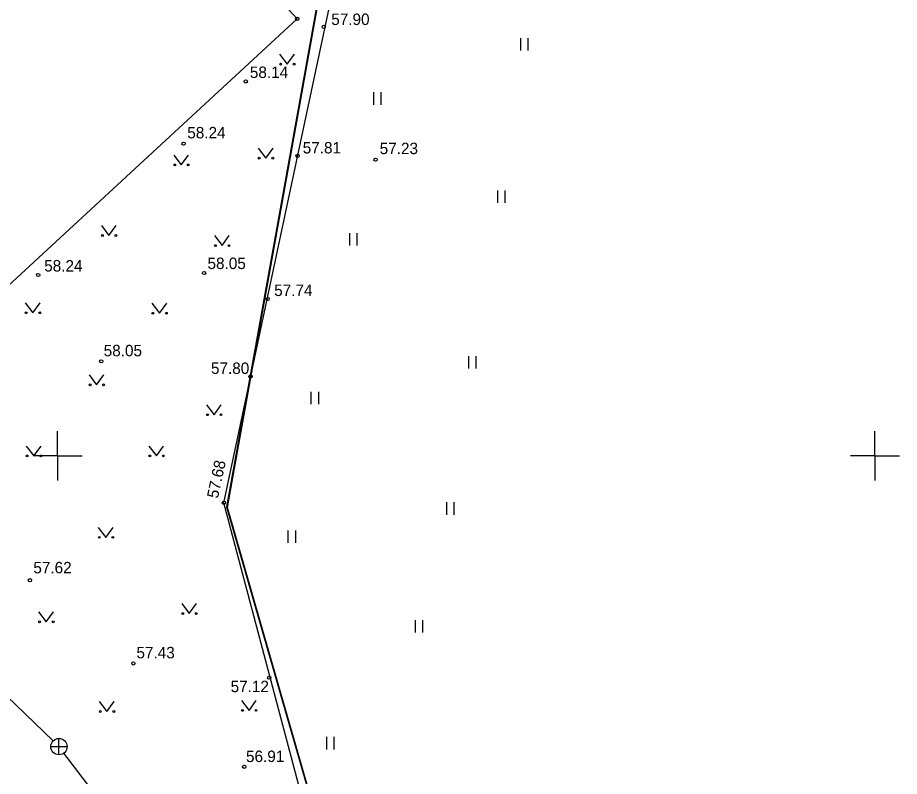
# Model space of a CAD drawing. Extents: x 639935 to 640355, y 6456229 to 6456709.
# Drawn here: x 640197.6 to 640251.5, y 6456430.4 to 6456476.8 of the extents above; entities that cross this region are included whole.
import ezdxf

# ---------------------------------------------------------------- set-up
doc = ezdxf.new("R2010")
doc.units = 0
for name, color, linetype in [('AED', 7, 'Continuous'), ('HALJASTUS', 7, 'Continuous'), ('HOONE', 7, 'Continuous'), ('KKAEV', 7, 'Continuous'), ('KORGUS', 7, 'Continuous'), ('KTRASS', 7, 'Continuous'), ('PIIR', 7, 'Continuous'), ('VORK', 7, 'Continuous')]:
    doc.layers.add(name, color=color, linetype=linetype)

msp = doc.modelspace()

# ---------------------------------------------------------------- linework, layer by layer
at = {"layer": 'AED'}
msp.add_lwpolyline([(640221.931, 6456402.805), (640210.173, 6456447.131), (640221.638, 6456500.943), (640214.144, 6456508.707), (640200.351, 6456511.059)], dxfattribs=at)
at = {"layer": 'HALJASTUS'}
for p, q in [((640228.319, 6456475.549), (640228.319, 6456474.788)), ((640228.774, 6456475.549), (640228.774, 6456474.788)), ((640213.583, 6456474.559), (640214.046, 6456473.952)), ((640214.046, 6456473.952), (640214.492, 6456474.559)), ((640219.324, 6456472.232), (640219.324, 6456471.471)), ((640219.779, 6456472.232), (640219.779, 6456471.471)), ((640207.101, 6456468.397), (640207.564, 6456467.79)), ((640207.564, 6456467.79), (640208.01, 6456468.397)), ((640212.276, 6456468.81), (640212.739, 6456468.204)), ((640212.739, 6456468.204), (640213.185, 6456468.81)), ((640226.915, 6456466.235), (640226.915, 6456465.474)), ((640227.37, 6456466.235), (640227.37, 6456465.474)), ((640202.676, 6456464.084), (640203.139, 6456463.478)), ((640203.139, 6456463.478), (640203.585, 6456464.084)), ((640209.592, 6456463.465), (640210.056, 6456462.858)), ((640210.056, 6456462.858), (640210.501, 6456463.465)), ((640217.856, 6456463.62), (640217.856, 6456462.858)), ((640218.311, 6456463.62), (640218.311, 6456462.858)), ((640198.013, 6456459.358), (640198.476, 6456458.751)), ((640198.476, 6456458.751), (640198.922, 6456459.358)), ((640205.764, 6456459.327), (640206.227, 6456458.72)), ((640206.227, 6456458.72), (640206.673, 6456459.327)), ((640225.129, 6456456.092), (640225.129, 6456455.331)), ((640225.584, 6456456.092), (640225.584, 6456455.331)), ((640201.92, 6456454.947), (640202.383, 6456454.34)), ((640202.383, 6456454.34), (640202.829, 6456454.947)), ((640215.496, 6456453.923), (640215.496, 6456453.162)), ((640215.951, 6456453.923), (640215.951, 6456453.162)), ((640209.103, 6456453.12), (640209.567, 6456452.513)), ((640209.567, 6456452.513), (640210.012, 6456453.12)), ((640198.076, 6456450.599), (640198.539, 6456449.992)), ((640198.539, 6456449.992), (640198.985, 6456450.599)), ((640205.575, 6456450.599), (640206.038, 6456449.992)), ((640206.038, 6456449.992), (640206.484, 6456450.599)), ((640223.789, 6456447.16), (640223.789, 6456446.399)), ((640224.244, 6456447.16), (640224.244, 6456446.399)), ((640202.487, 6456445.621), (640202.95, 6456445.014)), ((640202.95, 6456445.014), (640203.396, 6456445.621)), ((640214.093, 6456445.438), (640214.093, 6456444.677)), ((640214.548, 6456445.438), (640214.548, 6456444.677)), ((640207.591, 6456440.958), (640208.054, 6456440.351)), ((640208.054, 6456440.351), (640208.5, 6456440.958)), ((640198.832, 6456440.454), (640199.295, 6456439.847)), ((640199.295, 6456439.847), (640199.741, 6456440.454)), ((640221.876, 6456439.952), (640221.876, 6456439.191)), ((640222.331, 6456439.952), (640222.331, 6456439.191)), ((640202.55, 6456434.971), (640203.013, 6456434.364)), ((640203.013, 6456434.364), (640203.459, 6456434.971)), ((640211.246, 6456435.034), (640211.709, 6456434.428)), ((640211.709, 6456434.428), (640212.155, 6456435.034)), ((640216.453, 6456432.807), (640216.453, 6456432.045)), ((640216.908, 6456432.807), (640216.908, 6456432.045))]:
    msp.add_line(p, q, dxfattribs=at)
for centre in [(640213.645, 6456473.952), (640214.474, 6456473.952), (640207.163, 6456467.79), (640207.992, 6456467.79), (640212.338, 6456468.204), (640213.167, 6456468.204), (640202.738, 6456463.478), (640203.567, 6456463.478), (640209.655, 6456462.858), (640210.483, 6456462.858), (640198.075, 6456458.751), (640198.904, 6456458.751), (640205.826, 6456458.72), (640206.655, 6456458.72), (640201.982, 6456454.34), (640202.811, 6456454.34), (640209.166, 6456452.513), (640209.995, 6456452.513), (640198.138, 6456449.992), (640198.967, 6456449.992), (640205.637, 6456449.992), (640206.466, 6456449.992), (640202.549, 6456445.014), (640203.378, 6456445.014), (640207.653, 6456440.351), (640208.482, 6456440.351), (640198.894, 6456439.847), (640199.723, 6456439.847), (640202.612, 6456434.364), (640203.441, 6456434.364), (640211.308, 6456434.428), (640212.137, 6456434.428)]:
    msp.add_circle(centre, 0.055, dxfattribs=at)
at = {"layer": 'HOONE'}
msp.add_lwpolyline([(640171.861, 6456480.229), (640193.295, 6456500.075), (640203.799, 6456488.708), (640203.68, 6456488.597), (640214.656, 6456476.733), (640193.44, 6456457.158), (640182.49, 6456468.996), (640182.364, 6456468.88)], close=True, dxfattribs=at)
at = {"layer": 'KKAEV'}
for p, q in [((640200.081, 6456431.713), (640200.081, 6456432.713)), ((640199.581, 6456432.213), (640200.581, 6456432.213))]:
    msp.add_line(p, q, dxfattribs=at)
msp.add_circle((640200.081, 6456432.213), 0.5, dxfattribs=at)
at = {"layer": 'KORGUS'}
for centre in [(640214.656, 6456476.733), (640216.281, 6456476.231), (640211.506, 6456472.896), (640207.708, 6456469.091), (640214.678, 6456468.345), (640219.452, 6456468.112), (640198.812, 6456461.06), (640208.963, 6456461.18), (640212.851, 6456459.593), (640202.667, 6456455.779), (640211.806, 6456454.859), (640210.173, 6456447.131), (640198.306, 6456442.393), (640204.63, 6456437.306), (640212.944, 6456436.431), (640211.415, 6456430.979)]:
    msp.add_circle(centre, 0.1, dxfattribs=at)
at = {"layer": 'KTRASS'}
for p, q in [((640199.721, 6456432.56), (640166.941, 6456464.223)), ((640216.661, 6456410.459), (640200.384, 6456431.815))]:
    msp.add_line(p, q, dxfattribs=at)
at = {"layer": 'PIIR'}
for points in [[(640244.48, 6456636.43), (640210.34, 6456446.88), (640223.9, 6456399.77), (640100.76, 6456288.92), (640032.7, 6456361.37), (640015.01, 6456419.96), (640095.91, 6456493.23), (640046.38, 6456546.87), (640082.39, 6456610.33), (640129.21, 6456652.47)], [(640129.27, 6456652.45), (640082.45, 6456610.31), (640046.42, 6456546.85), (640095.96, 6456493.19), (640015.04, 6456419.94), (640032.73, 6456361.33), (640100.8, 6456288.87), (640223.94, 6456399.73), (640210.39, 6456446.84), (640225.64, 6456531.7), (640164.15, 6456601.61), (640170.59, 6456607.72)]]:
    msp.add_lwpolyline(points, close=True, dxfattribs=at)
at = {"layer": 'VORK'}
for p, q in [((640200, 6456450), (640200, 6456451.5)), ((640250, 6456450), (640250, 6456451.5)), ((640200, 6456450), (640198.5, 6456450)), ((640200, 6456450), (640201.5, 6456450)), ((640200, 6456450), (640200, 6456448.5)), ((640250, 6456450), (640248.5, 6456450)), ((640250, 6456450), (640251.5, 6456450)), ((640250, 6456450), (640250, 6456448.5))]:
    msp.add_line(p, q, dxfattribs=at)

# ---------------------------------------------------------------- texts
at = {"layer": 'KORGUS'}
for s, p in [('57.90', (640216.742, 6456476.348)), ('58.14', (640211.76, 6456473.108)), ('58.24', (640207.931, 6456469.415)), ('57.81', (640214.996, 6456468.494)), ('57.23', (640219.706, 6456468.451)), ('58.24', (640199.178, 6456461.272)), ('58.05', (640209.17, 6456461.424)), ('57.74', (640213.249, 6456459.773)), ('58.05', (640202.818, 6456456.087)), ('57.80', (640209.381, 6456455.008)), ('57.62', (640198.513, 6456442.812)), ('57.43', (640204.821, 6456437.614)), ('57.12', (640210.583, 6456435.546)), ('56.91', (640211.526, 6456431.271))]:
    msp.add_text(s, height=0.7, dxfattribs=at).set_placement(p)
msp.add_text('57.68', height=0.7, rotation=77.9726, dxfattribs=at).set_placement((640209.808, 6456447.357))

doc.saveas('drawing.dxf')
